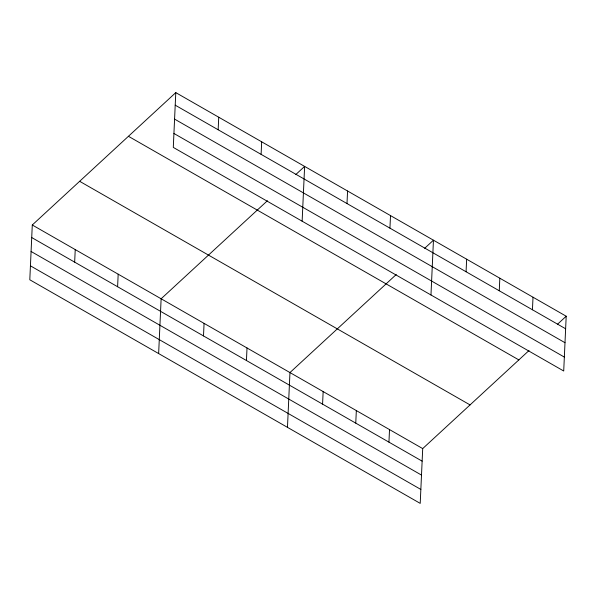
<?xml version="1.0" encoding="UTF-8"?>
<svg xmlns="http://www.w3.org/2000/svg" width="596" height="596" viewBox="0 0 596 596"><rect width="100%" height="100%" fill="white"/><g stroke="black" fill="none" stroke-linecap="round" stroke-linejoin="round"><path stroke-width="0.89" d="M175.783 92.618L173.294 147.406L563.712 371.01L566.2 316.223L175.783 92.618L32.288 224.99L29.8 279.777L420.217 503.382L422.706 448.594L528.995 350.545M74.664 262.136L75.23 249.582M117.606 286.736L118.179 274.182M158.64 353.562L161.129 298.775L267.418 200.733M203.504 335.928L204.07 323.375M218.158 129.772L218.732 117.218M246.446 360.528L247.02 347.967M261.108 154.364L261.674 141.811M287.473 427.354L289.961 372.567L396.251 274.518M302.135 221.198L304.623 166.411L295.825 174.524M322.578 404.125L323.151 391.572M346.999 203.556L347.565 191.003M355.76 423.138L356.334 410.577M389.94 228.156L390.514 215.603M388.95 442.143L389.516 429.589M430.968 294.99L433.456 240.195L424.665 248.309M466.072 271.761L466.646 259.208M499.262 290.766L499.828 278.213M532.444 309.771L533.018 297.218M557.409 324.336L566.2 316.223M175.217 105.172L565.626 328.776M174.583 119.111L565.001 342.715M173.928 133.467L564.345 357.079M128.431 136.298L518.848 359.91M79.641 181.303L470.058 404.915M32.288 224.99L422.706 448.594M31.715 237.543L422.132 461.148M31.081 251.475L421.499 475.087M30.433 265.838L420.85 489.443"/></g></svg>
